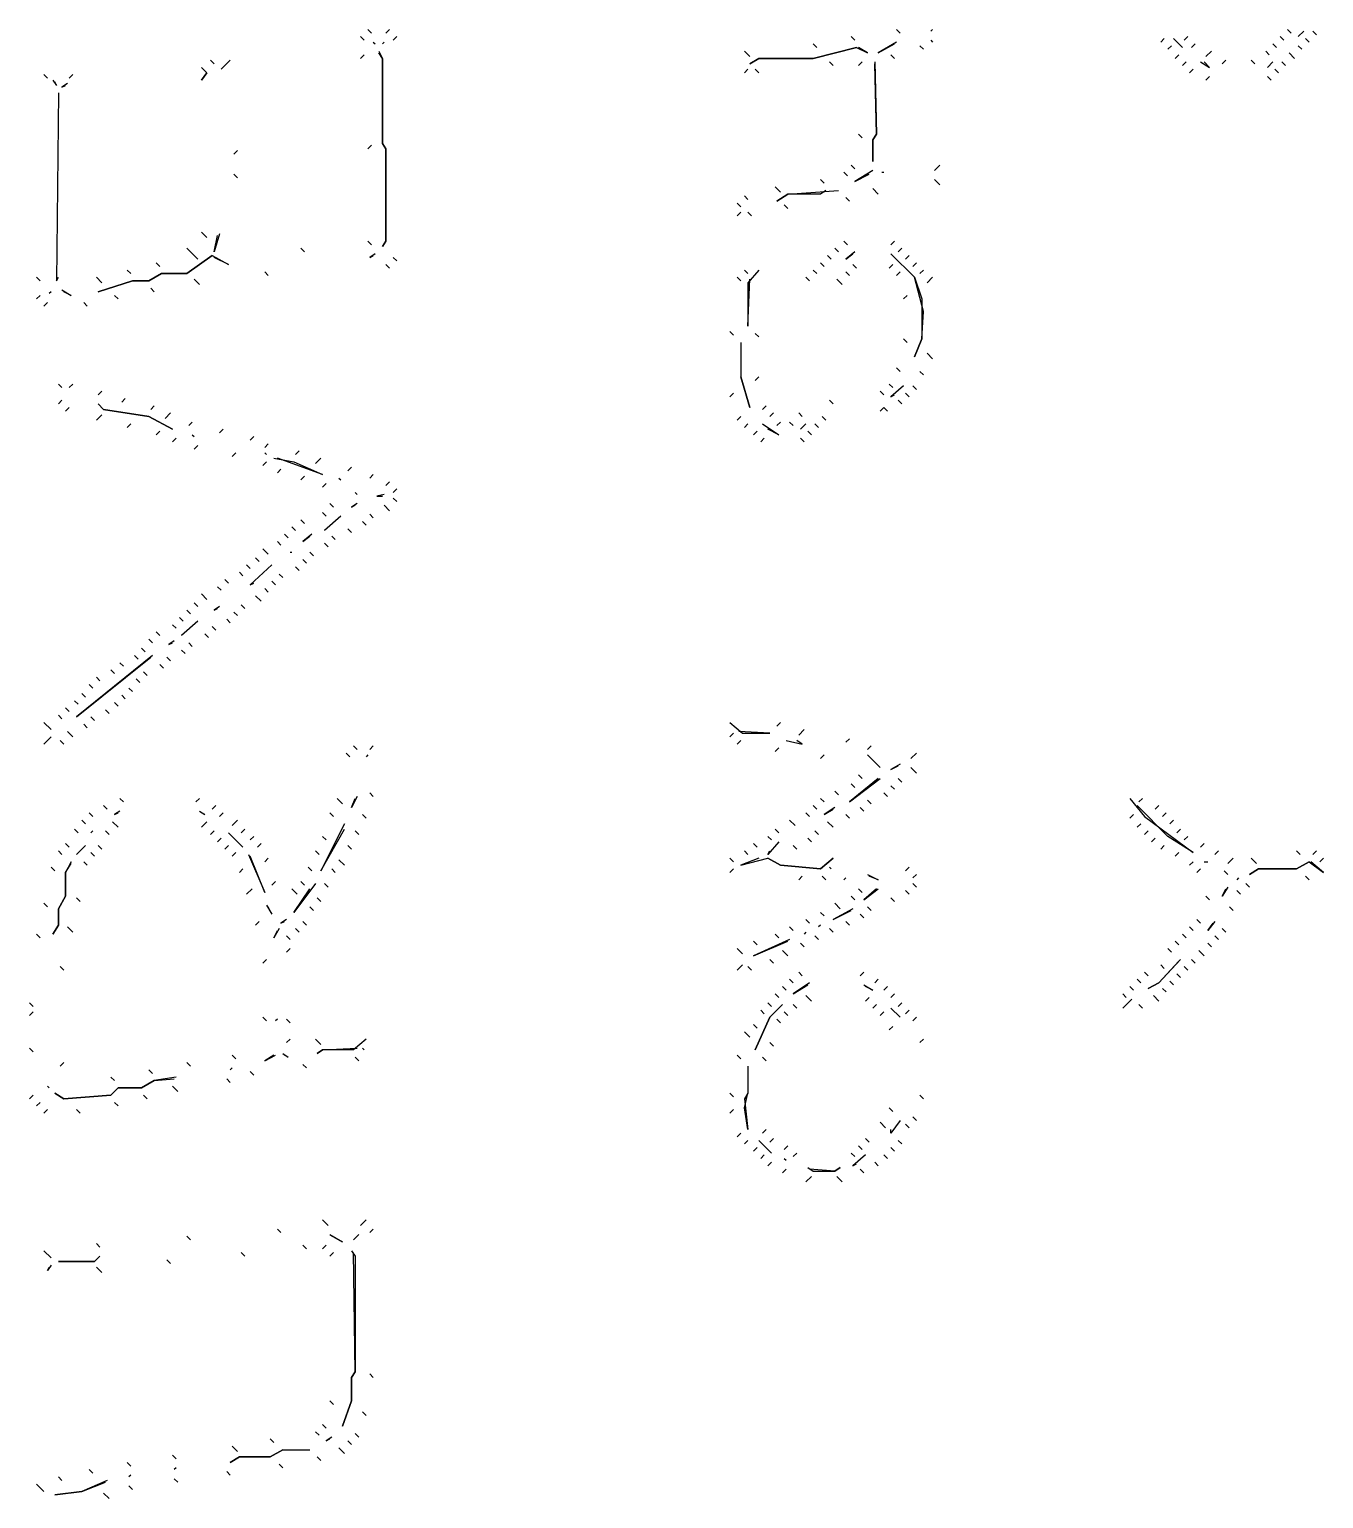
# Model space of a CAD drawing. Extents: x 1 to 2775, y -31 to 2075.
# Drawn here: x 561.8 to 681, y 640.3 to 775.7 of the extents above; entities that cross this region are included whole.
import ezdxf

# ---------------------------------------------------------------- set-up
doc = ezdxf.new("R2010")
doc.units = 0
doc.layers.add('LINEWORK', color=4, linetype='CONTINUOUS')

msp = doc.modelspace()

# ---------------------------------------------------------------- linework, layer by layer
at = {"layer": 'LINEWORK'}
for points in [[(593, 775.6667), (593.3333, 775.3333)], [(595, 775.6667), (594.6667, 775.3333)], [(641.6667, 775.6667), (642, 775.3333)], [(645, 775.6667), (644.8333, 775.5)], [(677.6667, 775.6667), (678, 775.3333)], [(679.1667, 775.5), (678.6667, 775)], [(680, 775.5), (680.3333, 775.1667)], [(592.3333, 775), (592.6667, 774.6667)], [(593.5, 774.5), (593.6667, 774.3333)], [(594.5, 774.5), (594.3333, 774.3333)], [(595.6667, 775), (595.3333, 774.6667)], [(634, 774.3333), (634.3333, 774)], [(637.5, 775), (637.8333, 774.6667)], [(641.6667, 774.5), (640, 773.5), (641.5, 774.3333)], [(643.8333, 774.1667), (644.1667, 773.8333)], [(644.8333, 774.6667), (645, 774.5)], [(666.3333, 774.8333), (666, 774.5)], [(667, 774.1667), (666.6667, 773.8333)], [(667.1667, 774.8333), (668, 774)], [(668.5, 775), (668.1667, 774.6667)], [(669.1667, 774.3333), (668.8333, 774)], [(676.3333, 774.3333), (676.6667, 774)], [(677, 775), (677.3333, 774.6667)], [(678.6667, 774.1667), (679, 773.8333)], [(679.3333, 774.8333), (679.6667, 774.5)], [(578.5, 772.8333), (578.8333, 772.5)], [(580.3333, 772.8333), (579.5, 772)], [(592.6667, 773.3333), (592.3333, 773)], [(594, 773.6667), (594.3333, 773), (594.3333, 765.1667), (594.6667, 764.6667), (594.6667, 756.1667), (594.3333, 755.6667), (594.6667, 756.1667), (594.6667, 764.6667), (594.3333, 765.1667), (594.3333, 773), (594, 773.5)], [(627.6667, 773.6667), (628.1667, 773.1667)], [(638, 774), (634, 773), (629, 773), (628.1667, 772.5), (629, 773), (634, 773), (638, 774), (639, 773.5), (638.1667, 774)], [(641.1667, 773.3333), (641.5, 773)], [(667.6667, 773.3333), (667.3333, 773)], [(670.6667, 773.6667), (670.1667, 773.1667)], [(672, 772.8333), (671.6667, 772.5)], [(674.3333, 772.8333), (674.6667, 772.5)], [(675.6667, 773.6667), (676, 773.3333)], [(677.8333, 773.5), (678.3333, 773)], [(563.1667, 771.5), (563.5, 771.1667)], [(565.8333, 771.5), (565.5, 771.1667)], [(577.6667, 772.1667), (578.1667, 771.6667), (577.6667, 771), (578.1667, 771.6667)], [(628, 772), (627.6667, 771.6667)], [(628.6667, 772), (629, 771.6667)], [(635.5, 772.6667), (635.8333, 772.3333)], [(638.5, 772.6667), (638.1667, 772.3333)], [(639.6667, 772.6667), (639.8333, 766), (639.5, 765.5), (639.5, 763.5), (639.5, 765.5), (639.8333, 766), (639.6667, 772.5)], [(668.3333, 772.6667), (668, 772.3333)], [(669, 772), (668.6667, 771.6667)], [(669.6667, 772.6667), (670.5, 772.1667), (670, 772.6667)], [(676.3333, 772.6667), (675.8333, 772.1667)], [(676.5, 772), (676.8333, 771.6667)], [(677.1667, 772.6667), (677.5, 772.3333)], [(564, 771), (564.3333, 770.5), (564.1667, 770.8333)], [(565.3333, 770.6667), (564.8333, 770.3333), (565.1667, 770.5)], [(670.5, 771.3333), (670.1667, 771)], [(675.8333, 771.3333), (676.1667, 771)], [(564.5, 769.8333), (564.3333, 752.5), (564.5, 752.8333)], [(638.1667, 766), (638.5, 765.6667)], [(593.3333, 765), (593, 764.6667)], [(581, 764.5), (580.6667, 764.1667)], [(580.6667, 762.3333), (581, 762)], [(636.8333, 762.5), (637.1667, 762.1667)], [(637.5, 763.1667), (637.8333, 762.8333)], [(639.5, 762.6667), (637.8333, 761.6667), (639.1667, 762.3333)], [(640.3333, 762.5), (640.5, 762.5)], [(645.6667, 763.1667), (645.1667, 762.6667)], [(630.5, 761.1667), (631, 760.6667)], [(635.1667, 760.8333), (634.6667, 760.5), (631.6667, 760.5), (630.6667, 759.8333), (631.6667, 760.5), (636.3333, 760.8333)], [(634.6667, 761.8333), (635, 761.5)], [(639.5, 761), (640, 760.5)], [(645.1667, 761.8333), (645.6667, 761.3333)], [(627, 759.6667), (627.3333, 759.3333)], [(627.6667, 760.3333), (628, 760)], [(631.3333, 759.5), (631.6667, 759.1667)], [(637, 760.1667), (637.3333, 759.8333)], [(627.3333, 758.8333), (627, 758.5)], [(628, 758.8333), (628.3333, 758.5)], [(577.6667, 757), (578.1667, 756.5)], [(579.3333, 756.8333), (578.8333, 755.1667), (579.1667, 756.6667)], [(576.3333, 755.5), (577.3333, 754.5)], [(586.8333, 755.5), (587.1667, 755.1667)], [(593, 756.1667), (593.3333, 755.8333)], [(636, 755.5), (636.3333, 755.1667)], [(636.8333, 756.1667), (637.1667, 755.8333)], [(637.8333, 755.1667), (637, 754.5), (637.6667, 755)], [(641.5, 756.1667), (641.1667, 755.8333)], [(642.1667, 755.5), (641.8333, 755.1667)], [(578.6667, 754.8333), (576.3333, 753.1667), (574, 753.1667), (572.8333, 752.5), (571.3333, 752.5), (568.1667, 751.5), (571.3333, 752.5), (572.8333, 752.5), (574, 753.1667), (576.3333, 753.1667), (578.6667, 754.8333), (580.1667, 754), (578.8333, 754.6667)], [(573.5, 754.1667), (573.8333, 753.8333)], [(593.6667, 755), (593.1667, 754.6667), (593.5, 754.8333)], [(594.6667, 754), (595, 753.6667)], [(595.3333, 754.6667), (595.6667, 754.3333)], [(634.6667, 754.1667), (635, 753.8333)], [(635.3333, 754.8333), (635.6667, 754.5)], [(637.6667, 754), (638, 753.6667)], [(641.3333, 754), (641, 753.6667)], [(641.1667, 755), (643.3333, 752.8333), (644, 750.8333), (644, 747.1667), (643.3333, 745.5), (644, 747.1667), (644.1667, 749.6667), (643.3333, 752.8333)], [(642.8333, 754.8333), (642.5, 754.5)], [(643.5, 754.1667), (643.1667, 753.8333)], [(562.5, 752.8333), (562.8333, 752.5)], [(568, 752.8333), (568.5, 752.3333)], [(570.8333, 753.5), (571.1667, 753.1667)], [(577, 752.6667), (577.5, 752.1667)], [(583.5, 753.3333), (583.8333, 753)], [(627, 752.8333), (627.3333, 752.5)], [(627.6667, 753.5), (628, 753.1667)], [(629, 753.5), (628, 752.3333), (628, 748.3333), (628.1667, 752.6667)], [(633.3333, 752.8333), (633.6667, 752.5)], [(634, 753.5), (634.3333, 753.1667)], [(636.1667, 752.6667), (636.6667, 752.1667)], [(637, 753.3333), (637.3333, 753)], [(642, 753.3333), (641.6667, 753)], [(644.1667, 753.5), (643.8333, 753.1667)], [(645, 752.8333), (644.5, 752.3333)], [(562.8333, 751.1667), (562.5, 750.8333)], [(563.8333, 751.5), (563.6667, 751.3333)], [(564.8333, 751.6667), (565.6667, 751.1667), (565, 751.5)], [(569.6667, 751.1667), (570, 750.8333)], [(573, 751.8333), (573.3333, 751.5)], [(642.6667, 751.1667), (642.3333, 750.8333)], [(563.5, 750.5), (563.1667, 750.1667)], [(566.8333, 750.5), (567.1667, 750.1667)], [(626.3333, 747.8333), (626.6667, 747.5)], [(628.6667, 747.6667), (629, 747.3333)], [(642.3333, 747.1667), (642.6667, 746.8333)], [(627.3333, 746.8333), (627.3333, 743.6667), (628.1667, 740.8333), (627.3333, 743.6667)], [(644.5, 745.8333), (645, 745.3333)], [(641.6667, 744.5), (642, 744.1667)], [(564.5, 743), (564.8333, 742.6667)], [(565.8333, 743), (565.5, 742.6667)], [(629, 743.6667), (628.6667, 743.3333)], [(641, 743), (641.3333, 742.6667)], [(643.8333, 744.1667), (644.1667, 743.8333)], [(568.5, 742.3333), (568.1667, 742)], [(570.6667, 741.6667), (570.3333, 741.3333)], [(626.6667, 742.1667), (626.3333, 741.8333)], [(640.1667, 742.3333), (640.5, 742)], [(642.3333, 742.8333), (641.1667, 741.8333), (641.5, 742)], [(642.5, 742.1667), (642.8333, 741.8333)], [(643.1667, 742.8333), (643.5, 742.5)], [(564.8333, 741.5), (564.5, 741.1667)], [(565.5, 740.8333), (565.1667, 740.5)], [(568.1667, 741.1667), (568.6667, 740.6667), (572.8333, 740), (575, 738.8333), (572.8333, 740), (568.6667, 740.6667)], [(573.3333, 741), (573, 740.6667)], [(574.8333, 740.3333), (574.3333, 739.8333)], [(629.6667, 741), (629.3333, 740.6667)], [(630.3333, 740.3333), (630, 740)], [(632.6667, 740.3333), (633, 740)], [(635.5, 741.5), (635.8333, 741.1667)], [(640.5, 740.8333), (640.1667, 740.5), (640.5, 740.8333), (640.8333, 740.5)], [(641.8333, 741.5), (642.1667, 741.1667)], [(568.5, 740.1667), (568, 739.6667)], [(571.1667, 739.3333), (570.8333, 739)], [(576.8333, 739.5), (576.5, 739.1667)], [(627.3333, 740), (627, 739.6667)], [(628, 739.3333), (627.6667, 739)], [(629.3333, 739.3333), (630.8333, 738.3333), (629.8333, 738.8333)], [(631, 739.5), (630.6667, 739.1667)], [(631.8333, 739.5), (632.1667, 739.1667)], [(633.3333, 739.3333), (632.8333, 738.8333)], [(634.1667, 739.3333), (634.5, 739)], [(634.8333, 740), (635.1667, 739.6667)], [(573.8333, 738.6667), (573.5, 738.3333)], [(575.3333, 738), (575, 737.6667)], [(576.8333, 738.3333), (577, 738.1667)], [(579.6667, 738.8333), (579.3333, 738.5)], [(582.5, 738.1667), (582.1667, 737.8333)], [(628.8333, 738.6667), (628.5, 738.3333)], [(629.5, 738), (629.1667, 737.6667)], [(632.8333, 738), (633.1667, 737.6667)], [(633.5, 738.6667), (633.8333, 738.3333)], [(577.3333, 737.3333), (577, 737)], [(580.8333, 736.6667), (580.5, 736.3333)], [(583.8333, 737.5), (583.5, 737.1667)], [(583.5, 736.6667), (583.6667, 736.5)], [(586.6667, 736.8333), (586.3333, 736.5)], [(583.6667, 735.8333), (583.3333, 735.5)], [(584.3333, 736.1667), (586.1667, 735.8333), (588.8333, 734.6667), (584.6667, 736.1667)], [(585, 735.1667), (584.6667, 734.8333)], [(588.6667, 736.1667), (588.1667, 735.6667)], [(591.5, 735.3333), (591.1667, 735)], [(587.1667, 734.5), (586.8333, 734.1667)], [(589.1667, 733.8333), (588.8333, 733.5)], [(590.3333, 734.3333), (590.5, 734.1667)], [(593.5, 734.6667), (593.1667, 734.3333)], [(595, 734), (594.6667, 733.6667)], [(591.8333, 733), (592, 732.8333)], [(594.5, 732.8333), (593.8333, 732.6667), (594.3333, 732.6667)], [(595.6667, 733.3333), (595.3333, 733)], [(595.3333, 732.5), (595.6667, 732.1667)], [(588.8333, 731.1667), (589.1667, 730.8333)], [(590.5, 730.8333), (589, 729.5), (590.3333, 730.6667)], [(589.5, 732), (589.8333, 731.6667)], [(592, 732), (591.5, 731.6667), (591.8333, 731.8333)], [(593.1667, 731), (593.5, 730.6667)], [(594.5, 731.8333), (595, 731.3333)], [(586, 729.8333), (586.3333, 729.5)], [(586.8333, 730.5), (587.1667, 730.1667)], [(591.1667, 729.6667), (591.5, 729.3333)], [(592.5, 730.3333), (592.8333, 730)], [(584.6667, 728.5), (585, 728.1667)], [(585.3333, 729.1667), (585.6667, 728.8333)], [(587.8333, 729.1667), (587, 728.5), (587.6667, 729)], [(589, 728.3333), (589.3333, 728)], [(589.6667, 729), (590, 728.6667)], [(582.6667, 727), (583, 726.6667)], [(583.3333, 727.8333), (583.8333, 727.3333)], [(585.8333, 727.5), (586, 727.5)], [(587, 726.8333), (587.3333, 726.5)], [(587.6667, 727.5), (588, 727.1667)], [(581.1667, 725.6667), (581.5, 725.3333)], [(581.8333, 726.3333), (582.1667, 726)], [(584.1667, 726.3333), (582.1667, 724.5), (582.5, 724.6667)], [(584.8333, 725.5), (585.1667, 725.1667)], [(586.3333, 726.1667), (586.6667, 725.8333)], [(579.1667, 724.3333), (579.5, 724)], [(579.8333, 725), (580.1667, 724.6667)], [(583.5, 724.1667), (583.8333, 723.8333)], [(584.1667, 724.8333), (584.5, 724.5)], [(577, 722.8333), (577.3333, 722.5)], [(577.6667, 723.6667), (578.1667, 723.1667)], [(582.6667, 723.5), (583.1667, 723)], [(575.6667, 721.5), (576, 721.1667)], [(576.3333, 722.1667), (576.6667, 721.8333)], [(579.3333, 722.5), (578.8333, 722.1667), (579.1667, 722.3333)], [(580, 721.3333), (580.3333, 721)], [(580.6667, 722), (581, 721.6667)], [(581.3333, 722.6667), (581.6667, 722.3333)], [(573.5, 720.1667), (573.8333, 719.8333)], [(575, 720.8333), (575.3333, 720.5)], [(577.3333, 721.1667), (575.8333, 719.8333), (577.1667, 721)], [(578, 720), (578.3333, 719.6667)], [(578.6667, 720.6667), (579, 720.3333)], [(572.1667, 718.6667), (572.5, 718.3333)], [(572.8333, 719.5), (573.1667, 719.1667)], [(575.1667, 719.3333), (574.6667, 719), (575, 719.1667)], [(576.5, 719.1667), (576.8333, 718.8333)], [(573.1667, 718), (566.1667, 712.3333), (573, 717.8333)], [(570.1667, 717.3333), (570.5, 717)], [(571.5, 718), (571.8333, 717.6667)], [(574.5, 717.8333), (574.8333, 717.5)], [(575.8333, 718.5), (576.1667, 718.1667)], [(568, 716), (568.3333, 715.6667)], [(569.3333, 716.6667), (569.6667, 716.3333)], [(572.3333, 716.5), (572.6667, 716.1667)], [(573.8333, 717.1667), (574.1667, 716.8333)], [(567.3333, 715.3333), (567.6667, 715)], [(571, 715), (571.3333, 714.6667)], [(571.6667, 715.8333), (572, 715.5)], [(566, 713.8333), (566.3333, 713.5)], [(566.6667, 714.5), (567, 714.1667)], [(569.6667, 713.6667), (570, 713.3333)], [(570.3333, 714.3333), (570.6667, 714)], [(564.5, 712.5), (564.8333, 712.1667)], [(565.1667, 713.1667), (565.5, 712.8333)], [(567.5, 712.3333), (567.8333, 712)], [(568.8333, 713), (569.1667, 712.6667)], [(563.1667, 711.8333), (563.8333, 711.1667)], [(565.3333, 711), (565.8333, 710.5)], [(566.8333, 711.6667), (567.1667, 711.3333)], [(626.3333, 711.8333), (627.5, 710.8333), (630, 710.8333), (627.1667, 711)], [(626.6667, 710.8333), (626.3333, 710.5)], [(631, 711.8333), (630.6667, 711.5)], [(633.1667, 711.1667), (632.6667, 710.6667)], [(563.8333, 710.5), (563.1667, 709.8333)], [(564.6667, 710.1667), (565, 709.8333)], [(591.6667, 709.6667), (592, 709.3333)], [(593.5, 709.6667), (593.1667, 709.3333)], [(627.3333, 710.1667), (627, 709.8333)], [(630.8333, 709.5), (630.5, 709.1667)], [(631.5, 710.1667), (633, 709.8333), (632.5, 710.1667)], [(637.3333, 710.3333), (637, 710)], [(639.3333, 709.6667), (639, 709.3333)], [(591, 709), (591.3333, 708.6667)], [(593, 708.8333), (592.8333, 708.6667)], [(635, 708.8333), (634.6667, 708.5)], [(639, 708.8333), (640.1667, 707.6667)], [(642, 708), (641.1667, 707.5), (641.8333, 707.8333)], [(643.5, 709), (643, 708.5)], [(640, 706.6667), (637.3333, 704.5), (640.1667, 706.6667)], [(638.1667, 707), (638.5, 706.6667)], [(641.8333, 706.6667), (642.1667, 706.3333)], [(643, 707.6667), (643.5, 707.1667)], [(593.1667, 705.3333), (593.5, 705)], [(636, 705.5), (636.3333, 705.1667)], [(637.5, 706.1667), (637.8333, 705.8333)], [(640.5, 705.3333), (640.8333, 705)], [(641.1667, 706), (641.5, 705.6667)], [(568.6667, 704.1667), (569, 703.8333)], [(570.1667, 704.8333), (570.5, 704.5)], [(577.5, 704.8333), (577.1667, 704.5)], [(579, 704.1667), (578.6667, 703.8333)], [(590.1667, 704.8333), (590.6667, 704.3333)], [(592, 705), (591.5, 704), (591.8333, 704.8333)], [(634, 704.1667), (634.3333, 703.8333)], [(634.6667, 704.8333), (635, 704.5)], [(636, 704), (635, 703.3333), (635.8333, 703.8333)], [(638.3333, 704), (638.6667, 703.6667)], [(639, 704.6667), (639.3333, 704.3333)], [(663.1667, 704.8333), (664.5, 703.1667), (669, 699.8333), (666.6667, 701.3333), (663.8333, 704.1667)], [(664.3333, 704.8333), (664, 704.5)], [(665.8333, 704.1667), (665.5, 703.8333)], [(566.6667, 702.8333), (567, 702.5)], [(567.3333, 703.5), (567.6667, 703.1667)], [(569.5, 702.6667), (570, 702.1667)], [(570.1667, 703.6667), (569.6667, 703.3333), (570, 703.5)], [(577.5, 703.6667), (578, 703.3333), (577.6667, 703.5)], [(578.1667, 702.6667), (577.6667, 702.1667)], [(579.6667, 703.5), (579.3333, 703.1667)], [(581, 702.8333), (580.5, 702.3333)], [(590.8333, 702.5), (588.6667, 698.1667), (590.8333, 702)], [(589.5, 703.5), (589.8333, 703.1667)], [(592.5, 703.3333), (592.8333, 703)], [(631.8333, 702.8333), (632.3333, 702.3333)], [(633.3333, 703.5), (633.6667, 703.1667)], [(635.3333, 702.6667), (635.8333, 702.1667)], [(637, 703.3333), (637.3333, 703)], [(663.5, 703.3333), (663.1667, 703)], [(664.1667, 702.5), (663.8333, 702.1667)], [(666.5, 703.5), (666.1667, 703.1667)], [(667.1667, 702.8333), (666.8333, 702.5)], [(566, 702), (566.3333, 701.6667)], [(567.6667, 701.8333), (567.5, 701.6667)], [(568.8333, 701.8333), (569.1667, 701.5)], [(578.8333, 701.8333), (578.5, 701.5)], [(579.5, 701.1667), (579.1667, 700.8333)], [(580.1667, 701.6667), (581.5, 700.3333)], [(581.6667, 702), (581.3333, 701.6667)], [(582.5, 701.3333), (582.1667, 701)], [(588.8333, 701.3333), (589.1667, 701)], [(591.8333, 701.8333), (592.1667, 701.5)], [(629.8333, 701.3333), (630.1667, 701)], [(630.5, 702), (630.8333, 701.6667)], [(633.5, 701.1667), (633.8333, 700.8333)], [(634.1667, 701.8333), (634.5, 701.5)], [(664.8333, 701.8333), (664.5, 701.5)], [(665.5, 701.1667), (665.1667, 700.8333)], [(667.8333, 702), (667.5, 701.6667)], [(668.5, 701.3333), (668.1667, 701)], [(564.5, 700), (564.8333, 699.6667)], [(565.1667, 700.6667), (565.5, 700.3333)], [(567, 700.5), (566.1667, 699.6667)], [(567.5, 699.8333), (567.8333, 699.5)], [(568.1667, 700.5), (568.5, 700.1667)], [(580.1667, 700.5), (579.8333, 700.1667)], [(580.8333, 699.8333), (580.5, 699.5)], [(583.1667, 700.6667), (582.8333, 700.3333)], [(588.1667, 700), (588.5, 699.6667)], [(591.1667, 700.5), (591.5, 700.1667)], [(627.6667, 700), (628, 699.6667)], [(628.5, 700.6667), (628.8333, 700.3333)], [(630.8333, 700.8333), (629.8333, 699.6667), (630, 700)], [(632.1667, 700.5), (632.5, 700.1667)], [(666.3333, 700.5), (666, 700.1667)], [(667.6667, 699.8333), (667.3333, 699.5)], [(670, 700.6667), (669.6667, 700.3333)], [(671.3333, 700), (671, 699.6667)], [(678.5, 700), (678.8333, 699.6667)], [(680.3333, 700), (680, 699.6667)], [(563.8333, 698.5), (564.1667, 698.1667)], [(565.6667, 699), (565.1667, 698), (565.1667, 695.8333), (564.5, 694.6667), (564.5, 693.1667), (564, 692.3333), (564.5, 693.1667), (564.5, 694.6667), (565.1667, 695.8333), (565.1667, 698), (565.6667, 698.8333)], [(566.8333, 699), (567.1667, 698.6667)], [(581.5, 698.3333), (581.1667, 698)], [(582, 699.6667), (583.5, 696.1667), (582.1667, 699.5)], [(583.8333, 699.3333), (583.5, 699)], [(587.5, 698.5), (587.8333, 698.1667)], [(589.6667, 698.3333), (590, 698)], [(590.3333, 699.1667), (590.8333, 698.6667)], [(626.3333, 699.3333), (626.6667, 699)], [(626.6667, 698.3333), (626.3333, 698)], [(629, 699.3333), (627.3333, 698.6667), (629.8333, 699.3333), (631, 698.6667), (634.6667, 698.3333), (635.8333, 699.3333), (634.6667, 698.3333), (631, 698.6667), (629.8333, 699.3333)], [(635.5, 698.5), (635.6667, 698.3333)], [(642.8333, 698.5), (642.5, 698.1667)], [(669, 699), (668.6667, 698.6667)], [(669.6667, 698.3333), (669.3333, 698)], [(670, 699), (670.3333, 699)], [(672.6667, 699.3333), (672.1667, 698.8333)], [(679.6667, 699), (678.5, 698.3333), (675, 698.3333), (674.1667, 697.8333), (675, 698.3333), (678.5, 698.3333), (679.6667, 699), (681, 698), (679.8333, 699)], [(674.3333, 699.3333), (674.8333, 698.8333)], [(681, 699.3333), (680.6667, 699)], [(584.5, 697.1667), (584.1667, 696.8333)], [(588.1667, 697), (586.1667, 694.3333), (587.6667, 696.5)], [(586.8333, 697.1667), (587.1667, 696.8333)], [(589, 697), (589.3333, 696.6667)], [(633, 697.6667), (632.6667, 697.3333)], [(634.8333, 697.6667), (635.1667, 697.3333)], [(637, 697.5), (636.8333, 697.3333)], [(639, 697.8333), (640, 697.3333), (639.1667, 697.6667)], [(643.5, 697.8333), (643.1667, 697.5)], [(643.1667, 697), (643.5, 696.6667)], [(671.8333, 698.1667), (672.1667, 697.8333)], [(673.1667, 697.5), (673, 697.3333)], [(673.8333, 697), (674.1667, 696.6667)], [(679.3333, 697.6667), (679.6667, 697.3333)], [(566.1667, 695.6667), (566.5, 695.3333)], [(582.3333, 696.5), (581.8333, 696)], [(586, 696.5), (586.5, 696)], [(588.3333, 695.6667), (588.6667, 695.3333)], [(637.5, 695.8333), (637.8333, 695.5)], [(638.1667, 696.5), (638.5, 696.1667)], [(639.8333, 696.5), (638.6667, 695.5), (640, 696.5)], [(641.1667, 695.6667), (641.5, 695.3333)], [(642.5, 696.3333), (642.8333, 696)], [(670.1667, 695.8333), (670.5, 695.5)], [(672.1667, 696.6667), (671.6667, 695.8333), (672, 696.5)], [(673, 696.3333), (673.3333, 696)], [(563.1667, 695.1667), (563.5, 694.8333)], [(583.6667, 695), (584.1667, 694.1667), (583.8333, 694.8333)], [(587.6667, 694.8333), (588, 694.5)], [(634.6667, 694.3333), (635, 694)], [(637.6667, 694.6667), (635.8333, 693.6667), (637.5, 694.5)], [(636, 695.1667), (636.5, 694.6667)], [(639, 694.8333), (639.3333, 694.5)], [(672.3333, 694.8333), (672.6667, 694.5)], [(565.3333, 693), (565.8333, 692.5)], [(583, 693.5), (582.6667, 693.1667)], [(585.5, 693.6667), (585, 693.3333), (585.3333, 693.5)], [(587, 693.5), (587.3333, 693.1667)], [(631.8333, 693), (632.1667, 692.6667)], [(633.3333, 693.6667), (633.6667, 693.3333)], [(634.6667, 693.1667), (634.5, 693)], [(637, 693.5), (637.3333, 693.1667)], [(638.3333, 694.1667), (638.6667, 693.8333)], [(668.6667, 693), (669, 692.6667)], [(669.3333, 693.6667), (669.6667, 693.3333)], [(671, 693.5), (670.3333, 692.6667), (670.8333, 693.3333)], [(562.5, 692.3333), (562.8333, 692)], [(584.8333, 692.8333), (584.3333, 692), (584.6667, 692.6667)], [(585.5, 692.1667), (585.8333, 691.8333)], [(586.3333, 692.8333), (586.6667, 692.5)], [(631.8333, 691.8333), (628.5, 690.3333), (631.6667, 691.6667)], [(628.5, 691.6667), (628.8333, 691.3333)], [(630.5, 692.3333), (630.8333, 692)], [(633.3333, 692.5), (633.1667, 692.3333)], [(634.1667, 692.1667), (634.5, 691.8333)], [(635.5, 692.8333), (635.8333, 692.5)], [(667.3333, 691.6667), (667.6667, 691.3333)], [(668, 692.3333), (668.3333, 692)], [(671, 692.1667), (671.3333, 691.8333)], [(671.6667, 692.8333), (672, 692.5)], [(585.8333, 691), (585.5, 690.6667)], [(627, 691), (627.5, 690.5)], [(631.1667, 690.8333), (631.6667, 690.3333)], [(632.8333, 691.5), (633.1667, 691.1667)], [(666.6667, 691), (667, 690.6667)], [(669.5, 690.8333), (670, 690.3333)], [(670.3333, 691.5), (670.6667, 691.1667)], [(564.6667, 689.3333), (565, 689)], [(583.6667, 690), (583.3333, 689.6667)], [(627.5, 689.5), (627, 689)], [(628, 689.3333), (628.3333, 689)], [(630, 690), (630.3333, 689.6667)], [(667.8333, 690), (665.8333, 687.8333), (664.8333, 687.3333), (665.8333, 687.8333), (667.6667, 689.8333)], [(666, 689.5), (666.3333, 689.1667)], [(668.1667, 689.3333), (668.5, 689)], [(668.8333, 690), (669.1667, 689.6667)], [(631.1667, 687.5), (631.5, 687.1667)], [(631.8333, 688.1667), (632.1667, 687.8333)], [(633.6667, 687.8333), (632.1667, 686.8333), (633.5, 687.6667)], [(632.6667, 688.8333), (633, 688.5)], [(638.6667, 688.8333), (638.3333, 688.5)], [(638.6667, 687.6667), (639.5, 687.1667), (638.8333, 687.5)], [(640, 688.1667), (639.6667, 687.8333)], [(640.8333, 687.5), (640.5, 687.1667)], [(663.1667, 687.5), (663.5, 687.1667)], [(663.8333, 688.1667), (664.1667, 687.8333)], [(664.5, 688.8333), (664.8333, 688.5)], [(666.8333, 688), (667.1667, 687.6667)], [(667.5, 688.6667), (667.8333, 688.3333)], [(630.5, 686.8333), (630.8333, 686.5)], [(633.3333, 686.6667), (633.8333, 686.1667)], [(639.1667, 686.5), (638.8333, 686.1667)], [(641.5, 686.8333), (641.1667, 686.5)], [(662.5, 686.8333), (662.8333, 686.5)], [(663.3333, 686.3333), (662.5, 685.5)], [(665.3333, 686.6667), (665.8333, 686.1667)], [(666.1667, 687.3333), (666.5, 687)], [(561.8333, 686), (562.1667, 685.6667)], [(562.1667, 685.1667), (561.8333, 684.8333)], [(631.1667, 685.8333), (630, 684.6667), (628.6667, 681.6667), (630, 684.6667)], [(629.1667, 685.3333), (629.5, 685)], [(629.8333, 686), (630.1667, 685.6667)], [(631.3333, 685.1667), (631.6667, 684.8333)], [(632.1667, 685.8333), (632.5, 685.5)], [(639.8333, 685.8333), (639.5, 685.5)], [(640.5, 685.1667), (640.1667, 684.8333)], [(641.1667, 685.5), (642, 684.6667)], [(642.1667, 686), (641.8333, 685.6667)], [(642.8333, 685.3333), (642.5, 685)], [(664, 685.8333), (664.3333, 685.5)], [(583.3333, 684.6667), (583.6667, 684.3333)], [(584.6667, 684.5), (584.5, 684.3333)], [(585.5, 684.5), (585.8333, 684.1667)], [(628.5, 684), (628.8333, 683.6667)], [(630.6667, 684.5), (631, 684.1667)], [(641.3333, 683.8333), (641, 683.5)], [(643.5, 684.6667), (643.1667, 684.3333)], [(585.8333, 682.6667), (585.5, 682.3333)], [(588.1667, 682.6667), (588.6667, 682.1667)], [(592.8333, 682.6667), (591.6667, 681.6667), (588.8333, 681.6667), (588.3333, 681.3333), (588.8333, 681.6667), (592, 681.8333)], [(627.6667, 683.3333), (628.1667, 682.8333)], [(630, 682.3333), (630.3333, 682)], [(644.1667, 682.6667), (643.8333, 682.3333)], [(561.8333, 681.8333), (562.1667, 681.5)], [(580.5, 681.1667), (580.8333, 680.8333)], [(584.3333, 681.1667), (583.5, 680.6667), (584.5, 681.1667)], [(585.1667, 681.3333), (585.6667, 681), (585.3333, 681.1667)], [(591.8333, 681), (592.1667, 680.6667)], [(592.5, 681.8333), (592.6667, 681.6667)], [(627, 681.1667), (627.3333, 680.8333)], [(629.3333, 681), (629.6667, 680.6667)], [(565, 680.5), (564.6667, 680.1667)], [(572.8333, 679.8333), (573.1667, 679.5)], [(576.3333, 680.5), (576.6667, 680.1667)], [(580.5, 680), (580.3333, 679.8333)], [(582.1667, 679.6667), (582.5, 679.3333)], [(587, 680.3333), (587.3333, 680)], [(628, 680.1667), (628, 677.6667), (627.6667, 677.1667), (628, 674.3333), (627.6667, 676.3333), (628, 677.6667)], [(563.5, 678.3333), (563.6667, 678.1667)], [(575.3333, 679.1667), (573.3333, 678.8333), (572.1667, 678.1667), (570, 678.1667), (569.3333, 677.5), (565, 677.1667), (564.1667, 677.6667), (565, 677.1667), (569.3333, 677.5), (570, 678.1667), (572.1667, 678.1667), (573.3333, 678.8333), (575.1667, 679)], [(569.3333, 679.1667), (569.6667, 678.8333)], [(575, 678.3333), (575.5, 677.8333)], [(580, 679), (580.3333, 678.6667)], [(562.1667, 677.5), (561.8333, 677.1667)], [(562.8333, 676.8333), (562.5, 676.5)], [(569.6667, 676.8333), (570, 676.5)], [(572.3333, 677.5), (572.6667, 677.1667)], [(626.3333, 677.6667), (626.6667, 677.3333)], [(643.8333, 677.5), (644.1667, 677.1667)], [(563.5, 676.1667), (563.1667, 675.8333)], [(566.1667, 676.1667), (566.5, 675.8333)], [(626.6667, 676.1667), (626.3333, 675.8333)], [(641, 676.3333), (641.3333, 676)], [(643.1667, 675.5), (643.5, 675.1667)], [(627.3333, 674), (627, 673.6667)], [(629.6667, 674.3333), (629.3333, 674)], [(640.1667, 675), (640.6667, 674.5)], [(642, 675.1667), (641.1667, 674), (641.1667, 674.3333)], [(642.5, 674.8333), (642.8333, 674.5)], [(628, 673.3333), (627.6667, 673)], [(628.8333, 672.6667), (628.5, 672.3333)], [(629, 673.3333), (630.1667, 672.1667)], [(630.3333, 673.5), (630, 673.1667)], [(631.6667, 672.8333), (631.3333, 672.5)], [(638.1667, 672.8333), (638.5, 672.5)], [(638.8333, 673.5), (639.1667, 673.1667)], [(641.1667, 672.6667), (641.5, 672.3333)], [(641.8333, 673.3333), (642.1667, 673)], [(629.5, 672), (629.1667, 671.6667)], [(630.1667, 671.3333), (629.8333, 671)], [(631.3333, 671.6667), (631.5, 671.5)], [(632.5, 672.1667), (632.1667, 671.8333)], [(637.5, 672.1667), (637.8333, 671.8333)], [(638.8333, 672), (637.6667, 671), (638, 671.1667)], [(639.6667, 671.3333), (640, 671)], [(640.5, 672), (640.8333, 671.6667)], [(631.5, 670.6667), (631.1667, 670.3333)], [(633.8333, 670), (633.3333, 669.5)], [(633.5, 670.8333), (634, 670.5), (636, 670.5), (636.5, 670.8333), (636, 670.5), (633.6667, 670.6667)], [(636.1667, 670), (636.6667, 669.5)], [(638.3333, 670.6667), (638.6667, 670.3333)], [(588.8333, 666), (589.3333, 665.5)], [(592.8333, 666), (592.3333, 665.5)], [(576.3333, 664.5), (576.6667, 664.1667)], [(584.6667, 665.1667), (585, 664.8333)], [(589.5, 664.6667), (590.6667, 664), (589.6667, 664.5)], [(592.1667, 664.6667), (591.6667, 664.1667)], [(593.5, 665.1667), (593.1667, 664.8333)], [(563.1667, 663.1667), (563.8333, 662.5)], [(568, 663.8333), (568.3333, 663.5)], [(587, 663.6667), (587.3333, 663.3333)], [(589.1667, 663.6667), (588.8333, 663.3333)], [(591.5, 663.1667), (591.8333, 662.6667), (591.8333, 652), (591.5, 651.5), (591.5, 649.3333), (590.6667, 647), (591.5, 649.3333), (591.5, 651.5), (591.8333, 652), (591.6667, 663)], [(563.8333, 661.8333), (563.5, 661.3333), (563.6667, 661.6667)], [(568.3333, 662.6667), (567.8333, 662.1667), (564.5, 662.1667), (567.8333, 662.1667)], [(574.5, 662.3333), (574.8333, 662)], [(581.3333, 663), (581.6667, 662.6667)], [(589.8333, 663), (589.5, 662.6667)], [(568, 661.6667), (568.5, 661.1667)], [(593.1667, 651.8333), (593.5, 651.5)], [(589.5, 649.3333), (589.8333, 649)], [(592.5, 648.3333), (592.8333, 648)], [(588.8333, 647.1667), (589.1667, 646.8333)], [(584, 645.8333), (584.3333, 645.5)], [(588.1667, 646.5), (588.5, 646.1667)], [(589.6667, 646), (589.1667, 645.6667), (589.5, 645.8333)], [(591.1667, 645.6667), (591.5, 645.3333)], [(591.8333, 646.3333), (592.1667, 646)], [(575, 644.3333), (575.3333, 644)], [(585.1667, 644.8333), (584, 644.1667), (581.1667, 644.1667), (580.3333, 643.6667), (581.1667, 644.1667), (584, 644.1667), (585.1667, 644.8333), (587.6667, 644.8333)], [(580.5, 645.1667), (581, 644.6667)], [(590.3333, 645), (590.8333, 644.5)], [(567.3333, 643), (567.6667, 642.6667)], [(570.8333, 643.6667), (571.1667, 643.3333)], [(575.3333, 643.1667), (575.1667, 643)], [(584.8333, 643.5), (585.1667, 643.1667)], [(588.3333, 644.1667), (588.6667, 643.8333)], [(562.5, 641.6667), (563.1667, 641)], [(569, 642), (566.6667, 641), (564.1667, 640.6667), (566.6667, 641), (568.8333, 641.8333)], [(564.5, 642.3333), (564.8333, 642)], [(571.1667, 642.5), (571, 642.3333)], [(571, 641.5), (571.3333, 641.1667)], [(575.1667, 642.1667), (575.5, 641.8333)], [(580, 642.8333), (580.3333, 642.5)], [(568.6667, 640.8333), (569.1667, 640.3333)]]:
    msp.add_lwpolyline(points, dxfattribs=at)

doc.saveas('drawing.dxf')
